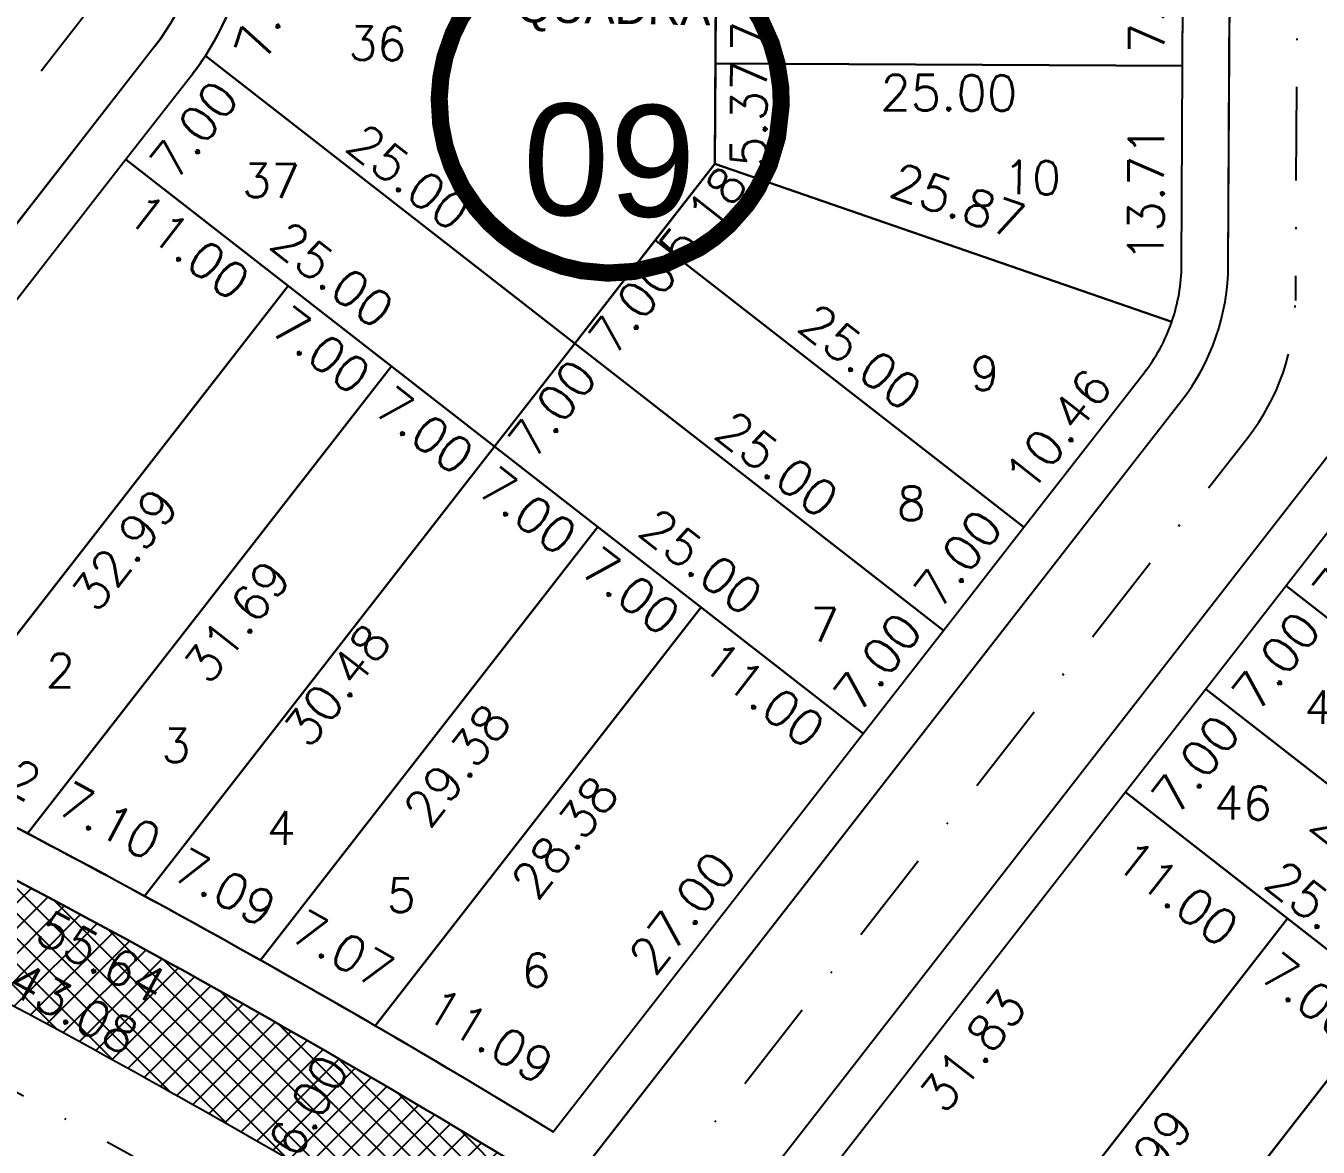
# Model space of a CAD drawing. Header units: millimetres. Extents: x -4430026 to 4783824, y 584 to 9593110.
# Drawn here: x 2178.2 to 2247.3, y 1348.1 to 1408.1 of the extents above; entities that cross this region are included whole.
import ezdxf
from ezdxf.enums import TextEntityAlignment as Align

# ---------------------------------------------------------------- set-up
doc = ezdxf.new("R2010")
doc.units = ezdxf.units.MM
doc.linetypes.add('CONTINUO', pattern=[0])
doc.linetypes.add('DASHDOT', pattern=[1, 0.5, -0.25, 0, -0.25])
for name, color, linetype in [('Bra-Rua Calçadas', 1, 'Continuous'), ('Calçada', 1, 'Continuous'), ('Cota', 8, 'Continuous'), ('EIXO DAS VIAS', 252, 'DASHDOT'), ('Lotes', 2, 'Continuous'), ('Numero de lotes', 5, 'Continuous'), ('númeraçãoquadras', 4, 'Continuous'), ('Área Verde Alameda etc.', 92, 'Continuous')]:
    doc.layers.add(name, color=color, linetype=linetype)
doc.styles.add('arcad1', font='romans.shx')
doc.styles.add('ROMANS', font='romans.shx')
doc.styles.add('STYLE1', font='sanss___.ttf')
doc.dimstyles.new('BOLA100', dxfattribs={"dimscale": 0, "dimtxt": 1.9, "dimasz": 0.18, "dimexe": 0.18, "dimexo": 0.063, "dimgap": 0, "dimtad": 1, "dimzin": 4, "dimdsep": 46, "dimtxsty": 'ROMANS', "dimcen": 0.09, "dimse1": 1, "dimse2": 1, "dimsd1": 1, "dimsd2": 1, "dimclrt": 256, "dimaunit": 1, "dimadec": 4, "dimazin": 0, "dimtfac": 1.2, "dimtix": 1, "dimtmove": 2, "dimatfit": 3, "dimfxl": 1, "dimtvp": 2, "dimtolj": 1, "dimtzin": 4, "dimarcsym": 0})
pattern_1 = [(45, (-350710.31295, -9590084.73025), (-0.67351920908, 0.67351920908), []), (135, (-350710.31295, -9590084.73025), (-0.67351920908, -0.67351920908), [])]

# ---------------------------------------------------------------- blocks, each defined once
blk = doc.blocks.new('*D489')
at = {"layer": 'DEFPOINTS', "color": 0}
for p in [(2215.084, 1413.098), (2215.048, 1406.098), (2217.803, 1406.084)]:
    blk.add_point(p, dxfattribs=at)
at = {"layer": 'Cota', "insert": (2216.871, 1409.589), "char_height": 1.9, "attachment_point": 5, "rotation": 89.70531, "style": 'ROMANS'}
blk.add_mtext('\\A1;7.00', dxfattribs=at)
blk = doc.blocks.new('*D490')
at = {"layer": 'DEFPOINTS', "color": 0}
for p in [(2215.048, 1406.098), (2215.021, 1400.728), (2217.776, 1400.714)]:
    blk.add_point(p, dxfattribs=at)
at = {"layer": 'Cota', "insert": (2216.84, 1403.404), "char_height": 1.9, "attachment_point": 5, "rotation": 89.70531, "style": 'ROMANS'}
blk.add_mtext('\\A1;5.37', dxfattribs=at)
blk = doc.blocks.new('*D501')
at = {"layer": 'DEFPOINTS', "color": 0}
for p in [(2240.084, 1412.97), (2239.082, 1405.975), (2240.048, 1405.97)]:
    blk.add_point(p, dxfattribs=at)
at = {"layer": 'Cota', "insert": (2238.15, 1409.48), "char_height": 1.9, "attachment_point": 5, "rotation": 89.70531, "style": 'ROMANS'}
blk.add_mtext('\\A1;7.00', dxfattribs=at)
blk = doc.blocks.new('*D502')
at = {"layer": 'DEFPOINTS', "color": 0}
for p in [(2240.048, 1405.97), (2239.011, 1392.264), (2239.47, 1392.261)]:
    blk.add_point(p, dxfattribs=at)
at = {"layer": 'Cota', "insert": (2238.097, 1399.124), "char_height": 1.9, "attachment_point": 5, "rotation": 89.70531, "style": 'ROMANS'}
blk.add_mtext('\\A1;13.71', dxfattribs=at)
blk = doc.blocks.new('*D513')
at = {"layer": 'DEFPOINTS', "color": 0}
for p in [(2215.048, 1406.098), (2240.048, 1405.97), (2215.035, 1403.636)]:
    blk.add_point(p, dxfattribs=at)
at = {"layer": 'Cota', "insert": (2227.54, 1404.521), "char_height": 1.9, "attachment_point": 5, "rotation": 359.70531, "style": 'ROMANS'}
blk.add_mtext('\\A1;25.00', dxfattribs=at)
blk = doc.blocks.new('*D514')
at = {"layer": 'DEFPOINTS', "color": 0}
for p in [(2215.486, 1402.072), (2215.021, 1400.728), (2239.47, 1392.261)]:
    blk.add_point(p, dxfattribs=at)
at = {"layer": 'Cota', "insert": (2228.022, 1398.737), "char_height": 1.9, "attachment_point": 5, "rotation": 340.89944, "style": 'ROMANS'}
blk.add_mtext('\\A1;25.87', dxfattribs=at)
blk = doc.blocks.new('*D4397')
at = {"layer": 'DEFPOINTS', "color": 0}
for p in [(2183.508, 1400.95), (2192.188, 1394.192), (2190.607, 1392.163)]:
    blk.add_point(p, dxfattribs=at)
at = {"layer": 'Cota', "insert": (2186.851, 1396.291), "char_height": 1.9, "attachment_point": 5, "rotation": 322.09358, "style": 'ROMANS'}
blk.add_mtext('\\A1;11.00', dxfattribs=at)
blk = doc.blocks.new('*D4398')
at = {"layer": 'DEFPOINTS', "color": 0}
for p in [(2192.188, 1394.192), (2197.711, 1389.892), (2196.13, 1387.862)]:
    blk.add_point(p, dxfattribs=at)
at = {"layer": 'Cota', "insert": (2193.953, 1390.762), "char_height": 1.9, "attachment_point": 5, "rotation": 322.09358, "style": 'ROMANS'}
blk.add_mtext('\\A1;7.00', dxfattribs=at)
blk = doc.blocks.new('*D4399')
at = {"layer": 'DEFPOINTS', "color": 0}
for p in [(2197.711, 1389.892), (2203.234, 1385.591), (2201.654, 1383.561)]:
    blk.add_point(p, dxfattribs=at)
at = {"layer": 'Cota', "insert": (2199.476, 1386.461), "char_height": 1.9, "attachment_point": 5, "rotation": 322.09358, "style": 'ROMANS'}
blk.add_mtext('\\A1;7.00', dxfattribs=at)
blk = doc.blocks.new('*D4400')
at = {"layer": 'DEFPOINTS', "color": 0}
for p in [(2203.234, 1385.591), (2208.757, 1381.29), (2207.177, 1379.261)]:
    blk.add_point(p, dxfattribs=at)
at = {"layer": 'Cota', "insert": (2204.999, 1382.161), "char_height": 1.9, "attachment_point": 5, "rotation": 322.09358, "style": 'ROMANS'}
blk.add_mtext('\\A1;7.00', dxfattribs=at)
blk = doc.blocks.new('*D4401')
at = {"layer": 'DEFPOINTS', "color": 0}
for p in [(2208.757, 1381.29), (2214.28, 1376.99), (2212.7, 1374.96)]:
    blk.add_point(p, dxfattribs=at)
at = {"layer": 'Cota', "insert": (2210.522, 1377.86), "char_height": 1.9, "attachment_point": 5, "rotation": 322.09358, "style": 'ROMANS'}
blk.add_mtext('\\A1;7.00', dxfattribs=at)
blk = doc.blocks.new('*D4402')
at = {"layer": 'DEFPOINTS', "color": 0}
for p in [(2214.28, 1376.99), (2222.959, 1370.232), (2221.379, 1368.202)]:
    blk.add_point(p, dxfattribs=at)
at = {"layer": 'Cota', "insert": (2217.623, 1372.331), "char_height": 1.9, "attachment_point": 5, "rotation": 322.09358, "style": 'ROMANS'}
blk.add_mtext('\\A1;11.00', dxfattribs=at)
blk = doc.blocks.new('*D4403')
at = {"layer": 'DEFPOINTS', "color": 0}
for p in [(2183.508, 1400.95), (2185.759, 1399.198), (2161.853, 1373.139)]:
    blk.add_point(p, dxfattribs=at)
at = {"layer": 'Cota', "insert": (2174.182, 1385.875), "char_height": 1.9, "attachment_point": 5, "rotation": 52.09358, "style": 'ROMANS'}
blk.add_mtext('\\A1;35.25', dxfattribs=at)
blk = doc.blocks.new('*D4404')
at = {"layer": 'DEFPOINTS', "color": 0}
for p in [(2192.188, 1394.192), (2194.33, 1392.524), (2171.919, 1368.162)]:
    blk.add_point(p, dxfattribs=at)
at = {"layer": 'Cota', "insert": (2183.446, 1380.093), "char_height": 1.9, "attachment_point": 5, "rotation": 52.09358, "style": 'ROMANS'}
blk.add_mtext('\\A1;32.99', dxfattribs=at)
blk = doc.blocks.new('*D4405')
at = {"layer": 'DEFPOINTS', "color": 0}
for p in [(2197.711, 1389.892), (2199.939, 1388.156), (2178.244, 1364.891)]:
    blk.add_point(p, dxfattribs=at)
at = {"layer": 'Cota', "insert": (2189.456, 1376.24), "char_height": 1.9, "attachment_point": 5, "rotation": 52.09358, "style": 'ROMANS'}
blk.add_mtext('\\A1;31.69', dxfattribs=at)
blk = doc.blocks.new('*D4406')
at = {"layer": 'DEFPOINTS', "color": 0}
for p in [(2203.234, 1385.591), (2204.925, 1384.274), (2184.507, 1361.541)]:
    blk.add_point(p, dxfattribs=at)
at = {"layer": 'Cota', "insert": (2194.812, 1372.832), "char_height": 1.9, "attachment_point": 5, "rotation": 52.09358, "style": 'ROMANS'}
blk.add_mtext('\\A1;30.48', dxfattribs=at)
blk = doc.blocks.new('*D4407')
at = {"layer": 'DEFPOINTS', "color": 0}
for p in [(2208.757, 1381.29), (2211.002, 1379.542), (2190.708, 1358.11)]:
    blk.add_point(p, dxfattribs=at)
at = {"layer": 'Cota', "insert": (2201.228, 1368.536), "char_height": 1.9, "attachment_point": 5, "rotation": 52.09358, "style": 'ROMANS'}
blk.add_mtext('\\A1;29.38', dxfattribs=at)
blk = doc.blocks.new('*D4408')
at = {"layer": 'DEFPOINTS', "color": 0}
for p in [(2214.28, 1376.99), (2216.456, 1375.295), (2196.847, 1354.601)]:
    blk.add_point(p, dxfattribs=at)
at = {"layer": 'Cota', "insert": (2206.99, 1364.685), "char_height": 1.9, "attachment_point": 5, "rotation": 52.09358, "style": 'ROMANS'}
blk.add_mtext('\\A1;28.38', dxfattribs=at)
blk = doc.blocks.new('*D4409')
at = {"layer": 'DEFPOINTS', "color": 0}
for p in [(2222.327, 1370.724), (2222.959, 1370.232), (2206.371, 1348.928)]:
    blk.add_point(p, dxfattribs=at)
at = {"layer": 'Cota', "insert": (2213.284, 1360.656), "char_height": 1.9, "attachment_point": 5, "rotation": 52.09358, "style": 'ROMANS'}
blk.add_mtext('\\A1;27.00', dxfattribs=at)
blk = doc.blocks.new('*D4410')
at = {"layer": 'DEFPOINTS', "color": 0}
for p in [(2226.628, 1376.247), (2227.26, 1375.755), (2222.959, 1370.232)]:
    blk.add_point(p, dxfattribs=at)
at = {"layer": 'Cota', "insert": (2223.728, 1374.069), "char_height": 1.9, "attachment_point": 5, "rotation": 52.09358, "style": 'ROMANS'}
blk.add_mtext('\\A1;7.00', dxfattribs=at)
blk = doc.blocks.new('*D4411')
at = {"layer": 'DEFPOINTS', "color": 0}
for p in [(2230.929, 1381.77), (2231.56, 1381.278), (2227.26, 1375.755)]:
    blk.add_point(p, dxfattribs=at)
at = {"layer": 'Cota', "insert": (2228.029, 1379.592), "char_height": 1.9, "attachment_point": 5, "rotation": 52.09358, "style": 'ROMANS'}
blk.add_mtext('\\A1;7.00', dxfattribs=at)
blk = doc.blocks.new('*D4412')
at = {"layer": 'DEFPOINTS', "color": 0}
for p in [(2237.357, 1390.025), (2237.989, 1389.534), (2231.56, 1381.278)]:
    blk.add_point(p, dxfattribs=at)
at = {"layer": 'Cota', "insert": (2233.393, 1386.481), "char_height": 1.9, "attachment_point": 5, "rotation": 52.09358, "style": 'ROMANS'}
blk.add_mtext('\\A1;10.46', dxfattribs=at)
blk = doc.blocks.new('*D4413')
at = {"layer": 'DEFPOINTS', "color": 0}
for p in [(2207.534, 1391.114), (2209.226, 1389.797), (2203.234, 1385.591)]:
    blk.add_point(p, dxfattribs=at)
at = {"layer": 'Cota', "insert": (2206.326, 1387.619), "char_height": 1.9, "attachment_point": 5, "rotation": 52.09358, "style": 'ROMANS'}
blk.add_mtext('\\A1;7.00', dxfattribs=at)
blk = doc.blocks.new('*D4414')
at = {"layer": 'DEFPOINTS', "color": 0}
for p in [(2211.835, 1396.637), (2213.527, 1395.32), (2207.534, 1391.114)]:
    blk.add_point(p, dxfattribs=at)
at = {"layer": 'Cota', "insert": (2210.627, 1393.142), "char_height": 1.9, "attachment_point": 5, "rotation": 52.09358, "style": 'ROMANS'}
blk.add_mtext('\\A1;7.00', dxfattribs=at)
blk = doc.blocks.new('*D4415')
at = {"layer": 'DEFPOINTS', "color": 0}
for p in [(2215.021, 1400.728), (2216.712, 1399.411), (2211.835, 1396.637)]:
    blk.add_point(p, dxfattribs=at)
at = {"layer": 'Cota', "insert": (2214.37, 1397.949), "char_height": 1.9, "attachment_point": 5, "rotation": 52.09358, "style": 'ROMANS'}
blk.add_mtext('\\A1;5.18', dxfattribs=at)
blk = doc.blocks.new('*D4416')
at = {"layer": 'DEFPOINTS', "color": 0}
for p in [(2187.809, 1406.473), (2190.06, 1404.721), (2183.508, 1400.95)]:
    blk.add_point(p, dxfattribs=at)
at = {"layer": 'Cota', "insert": (2187.16, 1402.543), "char_height": 1.9, "attachment_point": 5, "rotation": 52.09358, "style": 'ROMANS'}
blk.add_mtext('\\A1;7.00', dxfattribs=at)
blk = doc.blocks.new('*D4420')
at = {"layer": 'DEFPOINTS', "color": 0}
for p in [(2183.508, 1400.95), (2203.835, 1386.363), (2203.234, 1385.591)]:
    blk.add_point(p, dxfattribs=at)
at = {"layer": 'Cota', "insert": (2194.556, 1394.792), "char_height": 1.9, "attachment_point": 5, "rotation": 322.09358, "style": 'ROMANS'}
blk.add_mtext('\\A1;25.00', dxfattribs=at)
blk = doc.blocks.new('*D4421')
at = {"layer": 'DEFPOINTS', "color": 0}
for p in [(2187.809, 1406.473), (2207.9, 1391.583), (2207.534, 1391.114)]:
    blk.add_point(p, dxfattribs=at)
at = {"layer": 'Cota', "insert": (2198.621, 1400.013), "char_height": 1.9, "attachment_point": 5, "rotation": 322.09358, "style": 'ROMANS'}
blk.add_mtext('\\A1;25.00', dxfattribs=at)
blk = doc.blocks.new('*D4422')
at = {"layer": 'DEFPOINTS', "color": 0}
for p in [(2211.835, 1396.637), (2232.088, 1381.956), (2231.56, 1381.278)]:
    blk.add_point(p, dxfattribs=at)
at = {"layer": 'Cota', "insert": (2222.809, 1390.385), "char_height": 1.9, "attachment_point": 5, "rotation": 322.09358, "style": 'ROMANS'}
blk.add_mtext('\\A1;25.00', dxfattribs=at)
blk = doc.blocks.new('*D4423')
at = {"layer": 'DEFPOINTS', "color": 0}
for p in [(2207.534, 1391.114), (2227.625, 1376.224), (2227.26, 1375.755)]:
    blk.add_point(p, dxfattribs=at)
at = {"layer": 'Cota', "insert": (2218.346, 1384.653), "char_height": 1.9, "attachment_point": 5, "rotation": 322.09358, "style": 'ROMANS'}
blk.add_mtext('\\A1;25.00', dxfattribs=at)
blk = doc.blocks.new('*D4424')
at = {"layer": 'DEFPOINTS', "color": 0}
for p in [(2203.234, 1385.591), (2223.56, 1371.004), (2222.959, 1370.232)]:
    blk.add_point(p, dxfattribs=at)
at = {"layer": 'Cota', "insert": (2214.281, 1379.433), "char_height": 1.9, "attachment_point": 5, "rotation": 322.09358, "style": 'ROMANS'}
blk.add_mtext('\\A1;25.00', dxfattribs=at)
blk = doc.blocks.new('*D5861')
at = {"layer": 'DEFPOINTS', "color": 0}
for p in [(2236.991, 1367.092), (2245.67, 1360.334), (2243.518, 1357.57)]:
    blk.add_point(p, dxfattribs=at)
at = {"layer": 'Cota', "insert": (2239.762, 1361.698), "char_height": 1.9, "attachment_point": 5, "rotation": 322.09358, "style": 'ROMANS'}
blk.add_mtext('\\A1;11.00', dxfattribs=at)
blk = doc.blocks.new('*D5862')
at = {"layer": 'DEFPOINTS', "color": 0}
for p in [(2245.67, 1360.334), (2251.193, 1356.034), (2249.041, 1353.269)]:
    blk.add_point(p, dxfattribs=at)
at = {"layer": 'Cota', "insert": (2246.863, 1356.169), "char_height": 1.9, "attachment_point": 5, "rotation": 322.09358, "style": 'ROMANS'}
blk.add_mtext('\\A1;7.00', dxfattribs=at)
blk = doc.blocks.new('*D5867')
at = {"layer": 'DEFPOINTS', "color": 0}
for p in [(2236.991, 1367.092), (2239.355, 1365.251), (2217.434, 1341.976)]:
    blk.add_point(p, dxfattribs=at)
at = {"layer": 'Cota', "insert": (2228.827, 1353.277), "char_height": 1.9, "attachment_point": 5, "rotation": 52.09358, "style": 'ROMANS'}
blk.add_mtext('\\A1;31.83', dxfattribs=at)
blk = doc.blocks.new('*D5868')
at = {"layer": 'DEFPOINTS', "color": 0}
for p in [(2245.67, 1360.334), (2247.999, 1358.521), (2226.633, 1335.886)]:
    blk.add_point(p, dxfattribs=at)
at = {"layer": 'Cota', "insert": (2237.731, 1346.88), "char_height": 1.9, "attachment_point": 5, "rotation": 52.09358, "style": 'ROMANS'}
blk.add_mtext('\\A1;30.99', dxfattribs=at)
blk = doc.blocks.new('*D5869')
at = {"layer": 'DEFPOINTS', "color": 0}
for p in [(2251.193, 1356.034), (2253.422, 1354.298), (2232.41, 1331.911)]:
    blk.add_point(p, dxfattribs=at)
at = {"layer": 'Cota', "insert": (2243.281, 1342.82), "char_height": 1.9, "attachment_point": 5, "rotation": 52.09358, "style": 'ROMANS'}
blk.add_mtext('\\A1;30.57', dxfattribs=at)
blk = doc.blocks.new('*D5870')
at = {"layer": 'DEFPOINTS', "color": 0}
for p in [(2256.716, 1351.733), (2258.83, 1350.088), (2238.127, 1327.86)]:
    blk.add_point(p, dxfattribs=at)
at = {"layer": 'Cota', "insert": (2248.785, 1338.735), "char_height": 1.9, "attachment_point": 5, "rotation": 52.09358, "style": 'ROMANS'}
blk.add_mtext('\\A1;30.26', dxfattribs=at)
blk = doc.blocks.new('*D5874')
at = {"layer": 'DEFPOINTS', "color": 0}
for p in [(2241.292, 1372.615), (2243.656, 1370.774), (2236.991, 1367.092)]:
    blk.add_point(p, dxfattribs=at)
at = {"layer": 'Cota', "insert": (2240.756, 1368.597), "char_height": 1.9, "attachment_point": 5, "rotation": 52.09358, "style": 'ROMANS'}
blk.add_mtext('\\A1;7.00', dxfattribs=at)
blk = doc.blocks.new('*D5875')
at = {"layer": 'DEFPOINTS', "color": 0}
for p in [(2245.592, 1378.139), (2247.957, 1376.298), (2241.292, 1372.615)]:
    blk.add_point(p, dxfattribs=at)
at = {"layer": 'Cota', "insert": (2245.057, 1374.12), "char_height": 1.9, "attachment_point": 5, "rotation": 52.09358, "style": 'ROMANS'}
blk.add_mtext('\\A1;7.00', dxfattribs=at)
blk = doc.blocks.new('*D5876')
at = {"layer": 'DEFPOINTS', "color": 0}
for p in [(2249.893, 1383.662), (2252.257, 1381.821), (2245.592, 1378.139)]:
    blk.add_point(p, dxfattribs=at)
at = {"layer": 'Cota', "insert": (2249.357, 1379.643), "char_height": 1.9, "attachment_point": 5, "rotation": 52.09358, "style": 'ROMANS'}
blk.add_mtext('\\A1;7.00', dxfattribs=at)
blk = doc.blocks.new('*D5959')
at = {"layer": 'DEFPOINTS', "color": 0}
for p in [(2245.592, 1378.139), (2265.318, 1362.779), (2263.586, 1360.555)]:
    blk.add_point(p, dxfattribs=at)
at = {"layer": 'Cota', "insert": (2254.307, 1368.984), "char_height": 1.9, "attachment_point": 5, "rotation": 322.09358, "style": 'ROMANS'}
blk.add_mtext('\\A1;25.00', dxfattribs=at)
blk = doc.blocks.new('*D5960')
at = {"layer": 'DEFPOINTS', "color": 0}
for p in [(2241.292, 1372.615), (2261.017, 1357.256), (2259.467, 1355.266)]:
    blk.add_point(p, dxfattribs=at)
at = {"layer": 'Cota', "insert": (2250.188, 1363.695), "char_height": 1.9, "attachment_point": 5, "rotation": 322.09358, "style": 'ROMANS'}
blk.add_mtext('\\A1;25.00', dxfattribs=at)
blk = doc.blocks.new('*D5961')
at = {"layer": 'DEFPOINTS', "color": 0}
for p in [(2236.991, 1367.092), (2257.047, 1352.158), (2256.716, 1351.733)]:
    blk.add_point(p, dxfattribs=at)
at = {"layer": 'Cota', "insert": (2247.768, 1360.587), "char_height": 1.9, "attachment_point": 5, "rotation": 322.09358, "style": 'ROMANS'}
blk.add_mtext('\\A1;25.00', dxfattribs=at)
blk = doc.blocks.new('*D7592')
at = {"layer": 'DEFPOINTS', "color": 0}
for p in [(2195.565, 1352.454), (2192.552, 1347.266), (2192.583, 1347.248)]:
    blk.add_point(p, dxfattribs=at)
at = {"layer": 'Cota', "insert": (2193.268, 1350.319), "char_height": 1.9, "attachment_point": 5, "rotation": 59.85122, "style": 'ROMANS'}
blk.add_mtext('\\A1;6.00', dxfattribs=at)
blk = doc.blocks.new('NUM_quadra')
at = {"color": 6, "const_width": 0.02}
blk.add_lwpolyline([(-0.0134, 0.1996), (-0.034, 0.1971), (-0.0579, 0.1914), (-0.0779, 0.1842), (-0.0981, 0.1743), (-0.1208, 0.1594), (-0.1377, 0.145), (-0.1521, 0.1299), (-0.1625, 0.1166), (-0.1764, 0.0942), (-0.1852, 0.0754), (-0.1941, 0.0483), (-0.1985, 0.0243), (-0.2, 0), (-0.1977, -0.0299), (-0.1921, -0.0556), (-0.1839, -0.0786), (-0.1713, -0.1033), (-0.1546, -0.1269), (-0.1389, -0.1439), (-0.1219, -0.1586), (-0.1046, -0.1705), (-0.0831, -0.1819), (-0.0531, -0.1928), (-0.0302, -0.1977), (0, -0.2), (0.0309, -0.1976), (0.0677, -0.1882), (0.1069, -0.169), (0.124, -0.1569), (0.1407, -0.1421), (0.1614, -0.1181), (0.1737, -0.0992), (0.187, -0.071), (0.1962, -0.0386), (0.2, 0), (0.1989, 0.0205), (0.1943, 0.0473), (0.1871, 0.0707), (0.1741, 0.0984), (0.1635, 0.1151), (0.1472, 0.1354), (0.1285, 0.1533), (0.1063, 0.1694), (0.0782, 0.1841), (0.0533, 0.1928), (0.0267, 0.1982), (0, 0.2)], close=True, dxfattribs=at)
blk.add_circle((0, 0), 0.2)
at = {"color": 3, "insert": (-0.1114, 0.1285), "char_height": 0.038, "width": 0.2663, "attachment_point": 1, "style": 'STYLE1'}
blk.add_mtext('\\fArial|b0|i0|c0|p34;QUADRA', dxfattribs=at)
at = {"color": 3, "style": 'STYLE1'}
blk.add_attdef('00', text='', height=0.13, dxfattribs=at).set_placement((0, -0.1335), align=Align.CENTER)

msp = doc.modelspace()

# ---------------------------------------------------------------- hatches: boundary and pattern name
at = {"layer": 'Área Verde Alameda etc.'}
h = msp.add_hatch(dxfattribs=at)
h.set_pattern_fill('ANSI37', color=256, scale=0.3, style=0)
h.set_pattern_definition(pattern_1)
h.paths.add_polyline_path([(2021.405, 1400.228, 0.274358), (2019.504, 1399.483), (2018.104, 1397.684, 0.570162), (2019.364, 1394.48, -0.126155), (2239.79, 1298.517), (2248.596, 1291.66, 0.414214), (2251.402, 1292.009), (2252.631, 1293.587, 0.414214), (2252.282, 1296.394), (2243.476, 1303.251, 0.125584)])
h = msp.add_hatch(dxfattribs=at)
h.set_pattern_fill('ANSI37', color=256, scale=0.3, style=0)
h.set_pattern_definition(pattern_1)
h.paths.add_polyline_path([(2158.096, 1372.161, 0.412471), (2160.871, 1364.17, -0.021631), (2198.722, 1343.623, 0.379199), (2206.544, 1345.081), (2206.97, 1345.628, 0.027606)])

# ---------------------------------------------------------------- linework, layer by layer
at = {"layer": 'Bra-Rua Calçadas'}
for points in [[(2252.282, 1296.394), (2243.476, 1303.251, 0.125584), (2021.405, 1400.228, 0.274358), (2019.504, 1399.483), (2018.104, 1397.684, 0.570162), (2019.364, 1394.48, -0.126155), (2239.79, 1298.517), (2248.596, 1291.66, 0.414214), (2251.402, 1292.009), (2252.631, 1293.587, 0.414214)], [(2198.722, 1343.623, 0.379199), (2206.544, 1345.081), (2206.97, 1345.628, 0.027606), (2158.096, 1372.161, 0.412471), (2160.871, 1364.17, -0.021631)]]:
    msp.add_lwpolyline(points, format="xyb", close=True, dxfattribs=at)
at = {"layer": 'Calçada', "lineweight": -3}
for p, q in [((2242.493, 1395.308), (2243.012, 1496.148)), ((2242.493, 1395.308), (2243.012, 1496.148)), ((2185.058, 1407.01), (2158.769, 1373.248)), ((2185.058, 1407.01), (2158.769, 1373.248)), ((2206.544, 1345.081), (2239.961, 1387.998)), ((2206.544, 1345.081), (2239.961, 1387.998)), ((2248.397, 1385.81), (2214.102, 1341.766)), ((2247.142, 1384.198), (2214.102, 1341.766)), ((2247.142, 1384.198), (2214.102, 1341.766)), ((2247.142, 1384.198), (2214.102, 1341.766))]:
    msp.add_line(p, q, dxfattribs=at)
msp.add_lwpolyline([(2243.012, 1496.148, 0.41731), (2236.979, 1502.179), (2193.977, 1501.946, 0.411124), (2188.01, 1495.977), (2187.59, 1414.321, -0.165602), (2185.058, 1407.01), (2158.769, 1373.248, 0.476385), (2160.871, 1364.17, -0.021631), (2198.722, 1343.623, 0.379199), (2206.544, 1345.081), (2239.961, 1387.998, 0.165602), (2242.493, 1395.308)], format="xyb", close=True, dxfattribs=at)
msp.add_lwpolyline([(2243.012, 1496.148, 0.41731), (2236.979, 1502.179), (2193.977, 1501.946, 0.411124), (2188.01, 1495.977), (2187.59, 1414.321, -0.165602), (2185.058, 1407.01), (2158.769, 1373.248, 0.476385), (2160.871, 1364.17, -0.021631), (2198.722, 1343.623, 0.379199), (2206.544, 1345.081), (2239.961, 1387.998, 0.165602), (2242.493, 1395.308)], format="xyb", close=True, dxfattribs=at)
msp.add_lwpolyline([(2158.096, 1372.161, -0.027606), (2206.97, 1345.628)], format="xyb", dxfattribs=at)
for centre in [(2175.59, 1414.383), (2230.493, 1395.37)]:
    msp.add_arc(centre, 12, 322.09358, 359.70531, dxfattribs=at)
at = {"layer": 'EIXO DAS VIAS', "ltscale": 10}
for p, q in [((2246.662, 1505.831, 103.708), (2246.083, 1393.408, 103.708)), ((2147.944, 1365.856, 103.708), (2181.468, 1408.91, 103.708)), ((2204.209, 1335.572, 103.708), (2243.552, 1386.098, 103.708))]:
    msp.add_line(p, q, dxfattribs=at)
at = {"layer": 'EIXO DAS VIAS', "ltscale": 10, "elevation": 103.708}
for points in [[(2147.944, 1365.856, -0.032371), (2204.209, 1335.572, -0.032371)], [(2195.561, 1324.465, 0.033345), (2139.098, 1354.495)]]:
    msp.add_lwpolyline(points, format="xyb", dxfattribs=at)
at = {"layer": 'EIXO DAS VIAS', "ltscale": 10}
msp.add_arc((2234.083, 1393.47, 103.708), 12, 322.09358, 359.70531, dxfattribs=at)
at = {"layer": 'Lotes', "lineweight": -3}
for p, q in [((2215.526, 1499.098), (2215.021, 1400.728)), ((2227.26, 1375.755), (2187.809, 1406.473)), ((2215.048, 1406.098), (2240.048, 1405.97)), ((2222.959, 1370.232), (2183.508, 1400.95)), ((2215.021, 1400.728), (2239.47, 1392.261)), ((2231.56, 1381.278), (2211.835, 1396.637))]:
    msp.add_line(p, q, dxfattribs=at)
at = {"layer": 'Lotes', "linetype": 'CONTINUO', "lineweight": -3}
for p, q in [((2215.021, 1400.728), (2215.084, 1413.098)), ((2215.084, 1413.098), (2215.048, 1406.098)), ((2240.048, 1405.97), (2240.084, 1412.97)), ((2187.765, 1406.507), (2207.534, 1391.114)), ((2207.534, 1391.114), (2187.765, 1406.507)), ((2215.048, 1406.098), (2215.021, 1400.728)), ((2215.048, 1406.098), (2240.048, 1405.97)), ((2240.048, 1405.97), (2215.048, 1406.098)), ((2239.993, 1395.321), (2240.048, 1405.97)), ((2187.031, 1405.474), (2183.508, 1400.95)), ((2183.508, 1400.95), (2179.208, 1395.427)), ((2183.508, 1400.95), (2203.234, 1385.591)), ((2203.234, 1385.591), (2183.508, 1400.95)), ((2207.534, 1391.114), (2215.021, 1400.728)), ((2215.021, 1400.728), (2211.835, 1396.637)), ((2215.021, 1400.728), (2239.47, 1392.261)), ((2239.47, 1392.261), (2215.021, 1400.728)), ((2211.835, 1396.637), (2207.534, 1391.114)), ((2211.835, 1396.637), (2231.56, 1381.278)), ((2231.56, 1381.278), (2211.835, 1396.637)), ((2179.208, 1395.427), (2161.853, 1373.139)), ((2203.234, 1385.591), (2207.534, 1391.114)), ((2207.534, 1391.114), (2203.234, 1385.591)), ((2207.534, 1391.114), (2227.26, 1375.755)), ((2227.26, 1375.755), (2207.534, 1391.114)), ((2231.56, 1381.278), (2237.989, 1389.534)), ((2203.234, 1385.591), (2222.959, 1370.232)), ((2222.959, 1370.232), (2203.234, 1385.591)), ((2227.26, 1375.755), (2231.56, 1381.278)), ((2222.959, 1370.232), (2227.26, 1375.755)), ((2218.659, 1364.709), (2222.959, 1370.232)), ((2206.371, 1348.928), (2218.659, 1364.709))]:
    msp.add_line(p, q, dxfattribs=at)
at = {"layer": 'Lotes'}
for p, q in [((2215.021, 1400.728), (2184.507, 1361.541)), ((2192.188, 1394.192), (2171.919, 1368.162)), ((2197.711, 1389.892), (2178.244, 1364.891)), ((2208.757, 1381.29), (2190.708, 1358.11)), ((2214.28, 1376.99), (2196.847, 1354.601))]:
    msp.add_line(p, q, dxfattribs=at)
for points in [[(2190.044, 1413.227, -0.124223), (2187.765, 1406.507), (2207.534, 1391.114), (2215.021, 1400.728), (2215.084, 1413.098)], [(2187.765, 1406.507, -0.021869), (2187.031, 1405.474), (2183.508, 1400.95), (2203.234, 1385.591), (2207.534, 1391.114)], [(2215.048, 1406.098), (2215.021, 1400.728), (2239.47, 1392.261, 0.082241), (2239.993, 1395.321), (2240.048, 1405.97)], [(2183.508, 1400.95), (2179.208, 1395.427), (2161.853, 1373.139, -0.005543), (2171.919, 1368.162), (2192.188, 1394.192)], [(2215.021, 1400.728), (2211.835, 1396.637), (2231.56, 1381.278), (2237.989, 1389.534, 0.082241), (2239.47, 1392.261)], [(2192.188, 1394.192), (2171.919, 1368.162, -0.003515), (2178.244, 1364.891), (2197.711, 1389.892)], [(2197.711, 1389.892), (2178.244, 1364.891, -0.003506), (2184.507, 1361.541), (2203.234, 1385.591)], [(2203.234, 1385.591), (2184.507, 1361.541, -0.003498), (2190.708, 1358.11), (2208.757, 1381.29)], [(2208.757, 1381.29), (2190.708, 1358.11, -0.00349), (2196.847, 1354.601), (2214.28, 1376.99)], [(2214.28, 1376.99), (2196.847, 1354.601, -0.005472), (2206.371, 1348.928), (2218.659, 1364.709), (2222.959, 1370.232)], [(2236.991, 1367.092), (2217.434, 1341.976, -0.005446), (2226.633, 1335.886), (2245.67, 1360.334)], [(2245.67, 1360.334), (2226.633, 1335.886, -0.003461), (2232.41, 1331.911), (2251.193, 1356.034)], [(2251.193, 1356.034), (2232.41, 1331.911, -0.003459), (2238.127, 1327.86), (2256.716, 1351.733)]]:
    msp.add_lwpolyline(points, format="xyb", close=True, dxfattribs=at)
for points in [[(2215.084, 1413.098), (2215.048, 1406.098), (2240.048, 1405.97), (2240.084, 1412.97)], [(2211.835, 1396.637), (2207.534, 1391.114), (2227.26, 1375.755), (2231.56, 1381.278)], [(2207.534, 1391.114), (2203.234, 1385.591), (2222.959, 1370.232), (2227.26, 1375.755)], [(2249.893, 1383.662), (2245.592, 1378.139), (2265.318, 1362.779), (2269.618, 1368.302)], [(2245.592, 1378.139), (2241.292, 1372.615), (2261.017, 1357.256), (2265.318, 1362.779)], [(2241.292, 1372.615), (2236.991, 1367.092), (2256.716, 1351.733), (2261.017, 1357.256)]]:
    msp.add_lwpolyline(points, close=True, dxfattribs=at)
at = {"layer": 'Lotes', "linetype": 'CONTINUO', "lineweight": -3}
for centre, radius, start, end in [((2175.59, 1414.383), 14.5, 327.10474, 355.4294), ((2175.59, 1414.383), 14.5, 322.09358, 327.10474), ((2230.493, 1395.37), 9.5, 340.89944, 359.70531), ((2230.493, 1395.37), 9.5, 322.09358, 340.89944), ((1942.433, 916.633), 506.5, 58.59377, 64.32866)]:
    msp.add_arc(centre, radius, start, end, dxfattribs=at)
at = {"layer": 'Área Verde Alameda etc.'}
for points in [[(2252.282, 1296.394), (2243.476, 1303.251, 0.125584), (2021.405, 1400.228, 0.274358), (2019.504, 1399.483), (2018.104, 1397.684, 0.570162), (2019.364, 1394.48, -0.126155), (2239.79, 1298.517), (2248.596, 1291.66, 0.414214), (2251.402, 1292.009), (2252.631, 1293.587, 0.414214)], [(2198.722, 1343.623, 0.379199), (2206.544, 1345.081), (2206.97, 1345.628, 0.027606), (2158.096, 1372.161, 0.412471), (2160.871, 1364.17, -0.021631)]]:
    msp.add_lwpolyline(points, format="xyb", close=True, dxfattribs=at)

# ---------------------------------------------------------------- block references
at = {"layer": 'númeraçãoquadras', "linetype": 'ByBlock', "extrusion": (0.084411, -0.001453, 0.99643)}
ref = msp.add_blockref('NUM_quadra', (1441.877, -2168.311, 288.537), dxfattribs=dict(at, xscale=45.93175888075766, yscale=45.93175888024863, zscale=45.93175853019476, rotation=270.0385460294471))
ref.add_attrib('00', '09', dxfattribs={"layer": '0', "color": 3, "extrusion": (0.084411, -0.001453, 0.99643), "height": 5.9711, "rotation": 270.03855, "style": 'STYLE1'}).set_placement((1435.747, -2168.316, 288.537), align=Align.CENTER)

# ---------------------------------------------------------------- texts
at = {"layer": 'Cota', "char_height": 1.9, "attachment_point": 5, "style": 'ROMANS'}
for s, insert, rotation in [('\\A1;7.17', (2191.076, 1409.133), 71.38012), ('\\A1;7.12', (2176.206, 1368.701), 332.65561), ('\\A1;7.10', (2182.63, 1365.56), 331.85112), ('\\A1;7.09', (2188.806, 1361.992), 331.04857), ('\\A1;55.64', (2182.199, 1358.279), 331.50283), ('\\A1;7.07', (2195.103, 1358.675), 330.24779), ('\\A1;43.08', (2180.697, 1355.555), 331.5051), ('\\A1;11.09', (2202.973, 1354.054), 329.2208)]:
    msp.add_mtext(s, dxfattribs=dict(at, insert=insert, rotation=rotation))
at = {"layer": 'Numero de lotes', "style": 'arcad1'}
for s, p in [('36', (2196.959, 1407.162, 103.708)), ('37', (2191.277, 1399.818, 103.708)), ('10', (2231.996, 1399.986, 103.708)), ('9', (2229.467, 1389.505, 103.708)), ('8', (2225.538, 1382.558, 103.708)), ('7', (2220.886, 1376.062, 103.708)), ('2', (2180.004, 1373.607, 103.708)), ('45', (2248.11, 1371.638, 103.708)), ('3', (2186.192, 1369.601, 103.708)), ('46', (2243.285, 1366.524, 103.708)), ('4', (2191.82, 1365.193, 103.708)), ('5', (2198.244, 1361.584, 103.708)), ('6', (2205.457, 1357.575, 103.708))]:
    msp.add_text(s, height=1.8, rotation=358.97539, dxfattribs=at).set_placement(p, align=Align.MIDDLE_CENTER)

# ---------------------------------------------------------------- dimensions: what is measured, and where the dimension line sits
at = {"layer": 'Cota'}
for base, p1, p2, angle, picture, middle in [((2217.803, 1406.084), (2215.084, 1413.098), (2215.048, 1406.098), 89.70531, '*D489', (2216.871, 1409.589)), ((2239.082, 1405.975), (2240.084, 1412.97), (2240.048, 1405.97), 89.70531, '*D501', (2238.15, 1409.48)), ((2190.06, 1404.721), (2183.508, 1400.95), (2187.809, 1406.473), 232.09358, '*D4416', (2187.16, 1402.543)), ((2217.776, 1400.714), (2215.048, 1406.098), (2215.021, 1400.728), 89.70531, '*D490', (2216.84, 1403.404)), ((2239.011, 1392.264), (2240.048, 1405.97), (2239.47, 1392.261), 89.70531, '*D502', (2238.097, 1399.124)), ((2216.712, 1399.411), (2211.8351, 1396.6372), (2215.0205, 1400.7281), 232.09358, '*D4415', (2214.3697, 1397.9492)), ((2213.527, 1395.32), (2207.534, 1391.114), (2211.835, 1396.637), 232.09358, '*D4414', (2210.627, 1393.142)), ((2196.13, 1387.862), (2192.188, 1394.192), (2197.711, 1389.892), 142.09358, '*D4398', (2193.953, 1390.762)), ((2209.226, 1389.797), (2203.234, 1385.591), (2207.534, 1391.114), 232.09358, '*D4413', (2206.326, 1387.619)), ((2227.625, 1376.224), (2207.534, 1391.114), (2227.26, 1375.755), 142.09358, '*D4423', (2218.346, 1384.653)), ((2237.357, 1390.025), (2231.56, 1381.278), (2237.989, 1389.534), 232.09358, '*D4412', (2233.393, 1386.481)), ((2201.654, 1383.561), (2197.711, 1389.892), (2203.234, 1385.591), 142.09358, '*D4399', (2199.476, 1386.461)), ((2207.177, 1379.261), (2203.234, 1385.591), (2208.757, 1381.29), 142.09358, '*D4400', (2204.999, 1382.161)), ((2223.56, 1371.004), (2203.234, 1385.591), (2222.959, 1370.232), 142.09358, '*D4424', (2214.281, 1379.433)), ((2252.257, 1381.821), (2245.592, 1378.139), (2249.893, 1383.662), 232.09358, '*D5876', (2249.357, 1379.643)), ((2230.929, 1381.77), (2227.26, 1375.755), (2231.56, 1381.278), 232.09358, '*D4411', (2228.029, 1379.592)), ((2212.7, 1374.96), (2208.757, 1381.29), (2214.28, 1376.99), 142.09358, '*D4401', (2210.522, 1377.86)), ((2247.957, 1376.298), (2241.292, 1372.615), (2245.592, 1378.139), 232.09358, '*D5875', (2245.057, 1374.12)), ((2221.379, 1368.202), (2214.28, 1376.99), (2222.959, 1370.232), 142.09358, '*D4402', (2217.623, 1372.331)), ((2226.628, 1376.247), (2222.959, 1370.232), (2227.26, 1375.755), 232.09358, '*D4410', (2223.728, 1374.069)), ((2243.656, 1370.774), (2236.991, 1367.092), (2241.292, 1372.615), 232.09358, '*D5874', (2240.756, 1368.597)), ((2249.041, 1353.269), (2245.67, 1360.334), (2251.193, 1356.034), 142.09358, '*D5862', (2246.863, 1356.169))]:
    dim = msp.add_linear_dim(base=base, p1=p1, p2=p2, angle=angle, dimstyle='BOLA100', override={"dimscale": 1}, dxfattribs=at)
    dim.commit()
    dim.dimension.update_dxf_attribs({"geometry": picture, "text_midpoint": middle})
for p1, p2, distance, picture, middle in [((2187.809, 1406.473), (2207.534, 1391.114), 0.595, '*D4421', (2198.621, 1400.013)), ((2240.048, 1405.97), (2215.048, 1406.098), 2.463, '*D513', (2227.54, 1404.521)), ((2239.47, 1392.261), (2215.021, 1400.728), -1.422, '*D514', (2228.022, 1398.737)), ((2161.853, 1373.139), (2183.508, 1400.95), -2.853, '*D4403', (2174.182, 1385.875)), ((2183.508, 1400.95), (2192.188, 1394.192), -2.572, '*D4397', (2186.851, 1396.291)), ((2183.508, 1400.95), (2203.234, 1385.591), 0.978, '*D4420', (2194.556, 1394.792)), ((2211.835, 1396.637), (2231.56, 1381.278), 0.859, '*D4422', (2222.809, 1390.385)), ((2171.919, 1368.162), (2192.188, 1394.192), -2.715, '*D4404', (2183.446, 1380.093)), ((2178.244, 1364.891), (2197.711, 1389.892), -2.824, '*D4405', (2189.456, 1376.24)), ((2184.507, 1361.541), (2203.234, 1385.591), -2.144, '*D4406', (2194.812, 1372.832)), ((2190.708, 1358.11), (2208.757, 1381.29), -2.846, '*D4407', (2201.228, 1368.536)), ((2245.592, 1378.139), (2265.318, 1362.779), -2.819, '*D5959', (2254.307, 1368.984)), ((2196.847, 1354.601), (2214.28, 1376.99), -2.758, '*D4408', (2206.99, 1364.685)), ((2241.292, 1372.615), (2261.017, 1357.256), -2.523, '*D5960', (2250.188, 1363.695)), ((2206.371, 1348.928), (2222.959, 1370.232), 0.801, '*D4409', (2213.284, 1360.656)), ((2217.434, 1341.976), (2236.991, 1367.092), -2.997, '*D5867', (2228.827, 1353.277)), ((2236.991, 1367.092), (2245.67, 1360.334), -3.504, '*D5861', (2239.762, 1361.698)), ((2236.991, 1367.092), (2256.716, 1351.733), 0.538, '*D5961', (2247.768, 1360.587)), ((2226.633, 1335.886), (2245.67, 1360.334), -2.951, '*D5868', (2237.731, 1346.88)), ((2232.41, 1331.911), (2251.193, 1356.034), -2.825, '*D5869', (2243.281, 1342.82)), ((2195.565, 1352.454), (2192.552, 1347.266), 0.036, '*D7592', (2193.268, 1350.319)), ((2238.127, 1327.86), (2256.716, 1351.733), -2.678, '*D5870', (2248.785, 1338.735))]:
    dim = msp.add_aligned_dim(p1=p1, p2=p2, distance=distance, dimstyle='BOLA100', override={"dimscale": 1}, dxfattribs=at)
    dim.commit()
    dim.dimension.update_dxf_attribs({"geometry": picture, "text_midpoint": middle})

doc.saveas('drawing.dxf')
